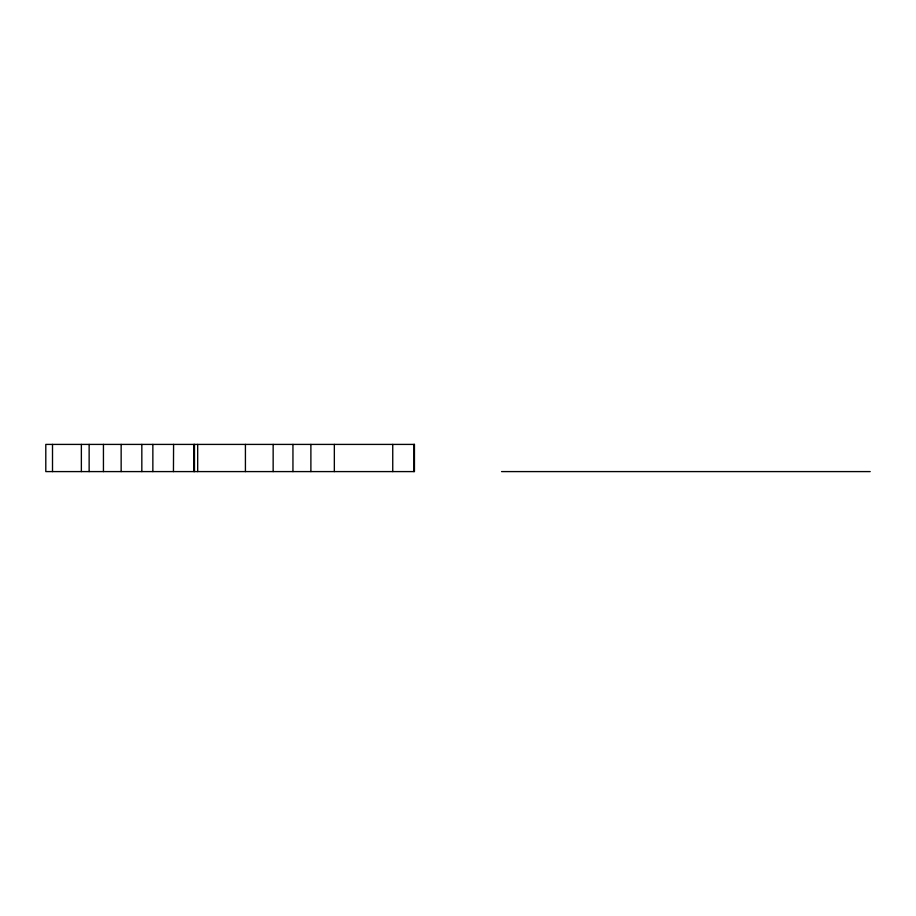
<?xml version="1.0" encoding="UTF-8"?>
<svg xmlns="http://www.w3.org/2000/svg" width="916" height="916" viewBox="0 0 916 916"><rect width="100%" height="100%" fill="white"/><g stroke="black" fill="none" stroke-linecap="round" stroke-linejoin="round"><path stroke-width="1.37" d="M501.556 471.591L870.2 471.591M413.963 444.409L413.963 471.591M392.746 444.409L392.746 471.591M334.34 444.409L334.34 471.591M310.89 444.409L310.89 471.591M292.948 444.409L292.948 471.591M273.151 444.409L273.151 471.591M245.419 444.409L245.419 471.591M197.684 444.409L197.684 471.591M194.467 444.409L194.467 471.591M193.906 444.409L193.906 471.591M173.582 444.409L173.445 471.591M152.858 444.409L152.858 471.591M141.831 444.409L141.831 471.591M121.152 444.409L121.152 471.591M103.439 444.409L103.439 471.591M89.138 444.409L89.138 471.591M81.364 444.409L81.364 471.591M52.51 444.409L52.51 471.591M414.444 444.409L45.8 444.409L45.8 471.591L414.444 471.591L414.444 444.409"/></g></svg>
